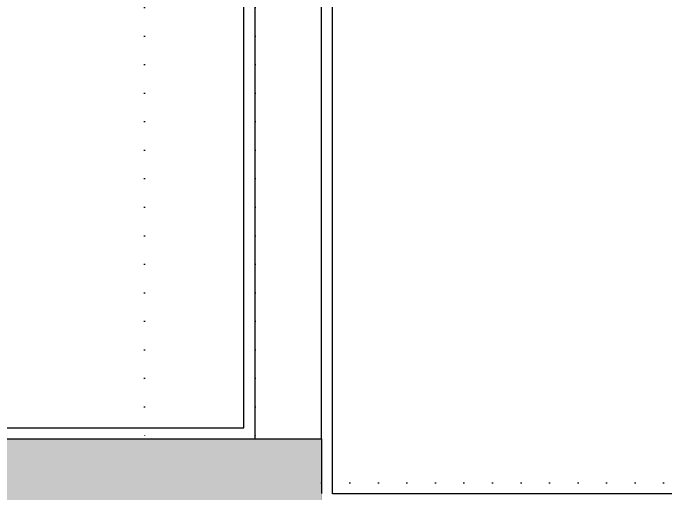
# Model space of a CAD drawing. Header units: inches. Extents: x 21 to 32698, y 13 to 3712.
# Drawn here: x 12012 to 12159.6, y 1004.6 to 1113.4 of the extents above; entities that cross this region are included whole.
import ezdxf

# ---------------------------------------------------------------- set-up
doc = ezdxf.new("R2010")
doc.units = ezdxf.units.IN
doc.header["$MEASUREMENT"] = 0
doc.set_wipeout_variables(frame=1)
doc.linetypes.add('DOT', pattern=[6.35, 0, -6.35])
for name, color, linetype, lineweight in [('Z_MİM_-KM-BEAM-RAY', 8, 'DOT', 25), ('Z_MİM_-KM-GLAZ', 8, 'Continuous', 25), ('Z_MİM_-KM-PATTERN-STRC', 8, 'Continuous', 25), ('Z_MİM_-KM-STRC-CONCRETE', 8, 'Continuous', 25), ('Z_MİM_-KM-WALL', 8, 'Continuous', 25), ('Z_MİM_-KM-WALL-PLASTER', 8, 'Continuous', 25)]:
    doc.layers.add(name, color=color, linetype=linetype, lineweight=lineweight)

# ---------------------------------------------------------------- blocks, each defined once
blk = doc.blocks.new('-KM_Kolon-1K')
at = {"layer": 'Z_MİM_-KM-PATTERN-STRC'}
blk.add_hatch(color=256, dxfattribs=at).paths.add_polyline_path([(2655, 35), (2750, 35), (2750, 0), (2655, 0)], flags=0)
at = {"layer": 'Z_MİM_-KM-STRC-CONCRETE'}
blk.add_lwpolyline([(2655, 35), (2750, 35), (2750, 0), (2655, 0)], close=True, dxfattribs=at)
blk = doc.blocks.new('-KM_Kiriş İzi-1K')
at = {"layer": 'Z_MİM_-KM-BEAM-RAY'}
for p, q in [((2710, 655), (2710, 35)), ((2735, 655), (2735, 35)), ((2750, 25), (3475, 25))]:
    blk.add_line(p, q, dxfattribs=at)
blk = doc.blocks.new('-KM-AL1 150_900')
blk.add_wipeout([(151.49, -34.02), (151.73, -15.48), (149.45, -15.45), (149.45, 7.15), (9.45, 7.15), (9.45, -15.45), (7.4, -15.45), (7.57, -34.06)])

msp = doc.modelspace()

# ---------------------------------------------------------------- linework, layer by layer
at = {"layer": 'Z_MİM_-KM-WALL'}
for p, q in [((12066.71, 1017.08), (12066.71, 1637.08)), ((12081.71, 1017.08), (12081.71, 1637.08))]:
    msp.add_line(p, q, dxfattribs=at)
at = {"layer": 'Z_MİM_-KM-WALL-PLASTER'}
msp.add_lwpolyline([(11764.21, 1644.58), (11764.21, 1004.58), (11984.21, 1004.58), (11984.21, 1019.58), (12064.21, 1019.58), (12064.21, 1634.58), (11994.21, 1634.58), (11994.21, 1644.58)], close=True, dxfattribs=at)

# ---------------------------------------------------------------- block references
at = {"layer": 'Z_MİM_-KM-BEAM-RAY'}
msp.add_blockref('-KM_Kiriş İzi-1K', (9331.71, 982.08), dxfattribs=at)
at = {"layer": 'Z_MİM_-KM-STRC-CONCRETE'}
msp.add_blockref('-KM_Kolon-1K', (9331.71, 982.08), dxfattribs=at)

# ---------------------------------------------------------------- next in the draw order: block references
at = {"layer": 'Z_MİM_-KM-GLAZ'}
msp.add_blockref('-KM-AL1 150_900', (12072.26, 997.53), dxfattribs=at)

# ---------------------------------------------------------------- next in the draw order: linework, layer by layer
at = {"layer": 'Z_MİM_-KM-WALL-PLASTER'}
msp.add_lwpolyline([(12119.21, 1634.58), (12149.21, 1634.58), (12149.21, 1644.58), (12454.21, 1644.58), (12454.21, 1004.58), (12084.21, 1004.58), (12084.21, 1599.58), (12119.21, 1599.58)], close=True, dxfattribs=at)

doc.saveas('drawing.dxf')
